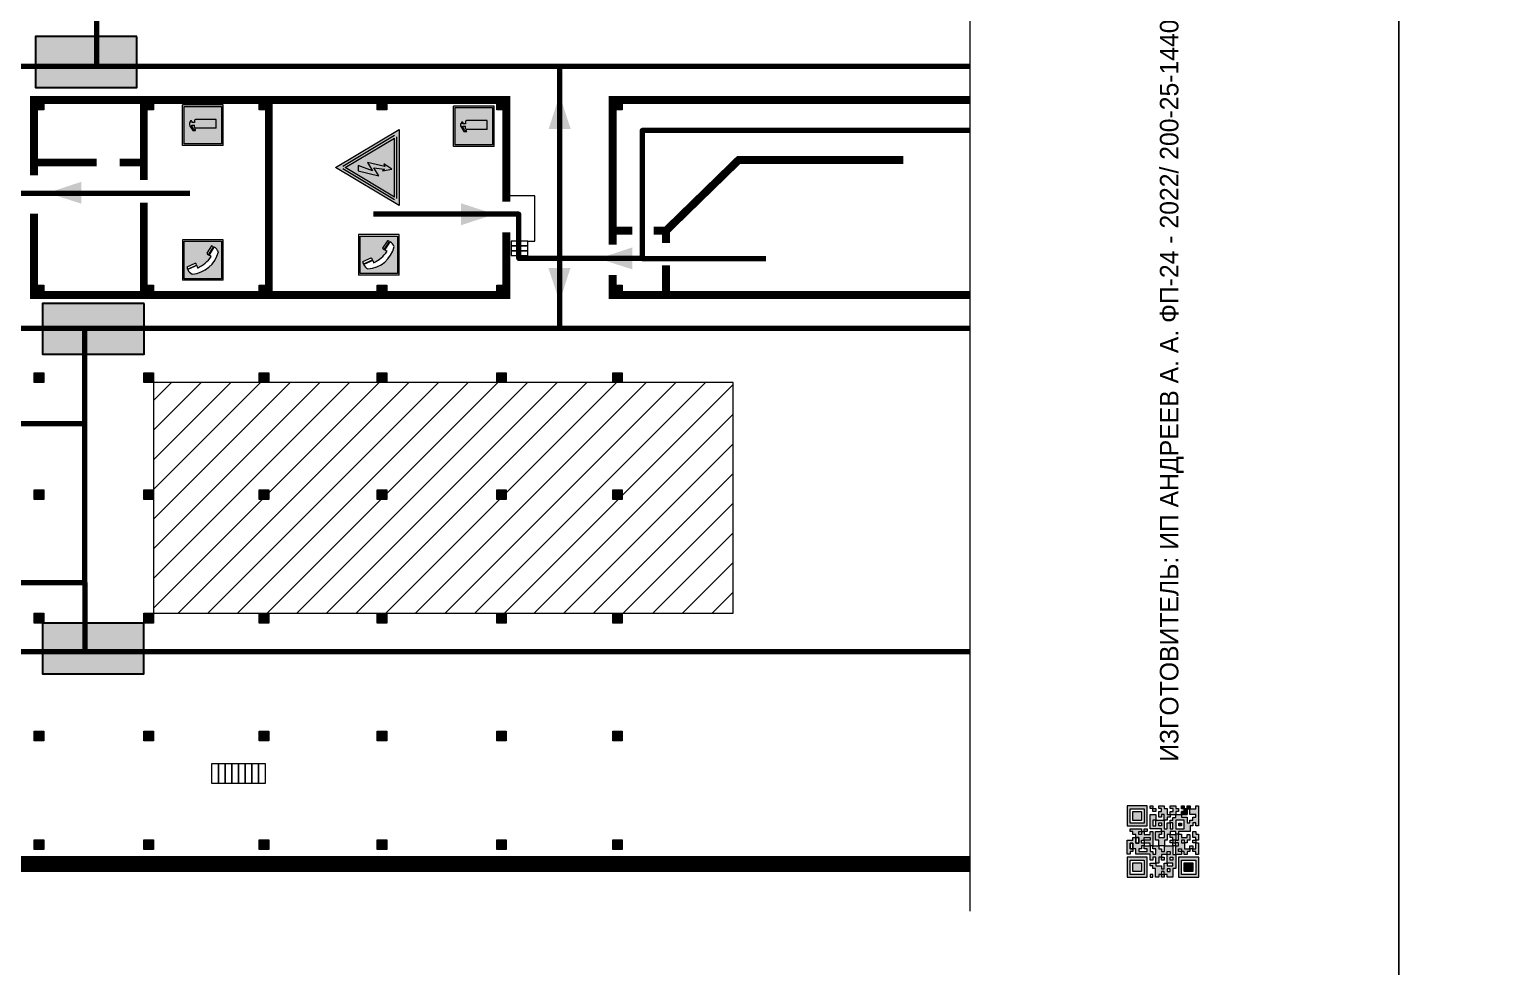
# Model space of a CAD drawing. Header units: millimetres. Extents: x 13810 to 67229, y 12374 to 21950.
# Drawn here: x 28859.2 to 29081.1, y 14153.7 to 14295.5 of the extents above; entities that cross this region are included whole.
import ezdxf

# ---------------------------------------------------------------- set-up
doc = ezdxf.new("R2010")
doc.units = ezdxf.units.MM
doc.layers.add('План_Штампы', color=7, linetype='Continuous')
doc.styles.add('обычный', font='arial.ttf')

# ---------------------------------------------------------------- blocks, each defined once
blk = doc.blocks.new('A$C32E8229D')
at = {"true_color": 0xffffff}
blk.add_hatch(color=7, dxfattribs=at).paths.add_polyline_path([(0, 0), (0, -8), (16, -8), (16, 0)])
h = blk.add_hatch(color=126)
h.paths.add_polyline_path([(0.2, -0.2), (15.8, -0.2), (15.8, -7.8), (0.2, -7.8)])
h.paths.add_polyline_path([(13.49, -2.05), (12.08, -2.05), (11.37, -2.63, 0.162397), (11.29, -2.84), (11.29, -3.63), (10.35, -3.63), (10.35, -4.05), (11.68, -4.05), (11.68, -3.48), (12.26, -4.28), (11.29, -5.1), (11.29, -6.78), (11.85, -6.78), (11.85, -5.44), (12.8, -4.64), (12.8, -5.94), (14.46, -5.94), (14.46, -5.39), (13.45, -5.39), (13.45, -3.97), (12.46, -2.59), (13.15, -2.59), (13.69, -3.34), (14.18, -3)], flags=16)
h.paths.add_polyline_path([(10.74, -1.82, 1), (11.8, -1.82, 1)], flags=16)
h.paths.add_polyline_path([(9.39, -3.59), (5.99, -3.59), (6.56, -3.03), (5.91, -3.03), (5.1, -3.83), (5.91, -4.64), (6.56, -4.64), (5.99, -4.09), (9.39, -4.09)], flags=16)
h.paths.add_polyline_path([(4.29, -1.08), (1.72, -1.08), (1.72, -6.6), (4.29, -6.6)], flags=16)
at = {"color": 126}
blk.add_lwpolyline([(16, -8), (0, -8), (0, 0), (16, 0)], close=True, dxfattribs=at)
blk = doc.blocks.new('QR')
at = {"lineweight": 0}
h = blk.add_hatch(color=256, dxfattribs=at)
h.dxf.hatch_style = 1
h.paths.add_polyline_path([(9241.16, 2687.38), (9242.01, 2687.38), (9242.01, 2687.83), (9241.59, 2687.83), (9241.59, 2688.68), (9239.45, 2688.68), (9239.45, 2688.25), (9239.86, 2688.25), (9239.86, 2687.83), (9240.29, 2687.83), (9240.29, 2688.25), (9241.16, 2688.25), (9241.16, 2687.83), (9240.29, 2687.83), (9240.29, 2687.38), (9239.45, 2687.38), (9239.45, 2685.22), (9238.57, 2685.22), (9238.57, 2684.8), (9239.02, 2684.8), (9239.02, 2684.37), (9238.13, 2684.37), (9238.13, 2683.92), (9239.02, 2683.92), (9239.02, 2683.5), (9239.44, 2683.5), (9239.44, 2682.64), (9239.87, 2682.64), (9239.87, 2682.18), (9239.44, 2682.18), (9239.44, 2682.64), (9238.13, 2682.64), (9238.13, 2681.76), (9237.71, 2681.76), (9237.71, 2682.64), (9238.13, 2682.64), (9238.13, 2683.07), (9237.27, 2683.07), (9237.27, 2683.51), (9237.71, 2683.51), (9237.71, 2684.37), (9238.13, 2684.37), (9238.13, 2685.22), (9237.71, 2685.22), (9237.71, 2684.8), (9237.28, 2684.8), (9237.28, 2684.38), (9235.98, 2684.38), (9235.98, 2683.92), (9236.4, 2683.92), (9236.4, 2683.49), (9236.84, 2683.49), (9236.84, 2683.07), (9236.4, 2683.07), (9236.4, 2682.64), (9235.98, 2682.64), (9235.98, 2681.76), (9237.29, 2681.76), (9237.29, 2681.33), (9239.43, 2681.33), (9239.43, 2681.76), (9240.74, 2681.76), (9240.74, 2683.05), (9239.87, 2683.05), (9239.87, 2683.5), (9240.29, 2683.5), (9240.29, 2683.91), (9240.74, 2683.91), (9240.74, 2684.81), (9240.29, 2684.81), (9240.29, 2684.79), (9240.29, 2684.37), (9239.45, 2684.37), (9239.45, 2684.8), (9239.87, 2684.8), (9239.87, 2685.21), (9240.74, 2685.21), (9240.74, 2686.1), (9240.29, 2686.1), (9240.29, 2685.64), (9239.86, 2685.64), (9239.86, 2686.95), (9240.29, 2686.95), (9240.29, 2686.52), (9240.74, 2686.52), (9240.74, 2686.1), (9241.16, 2686.1), (9241.16, 2686.53), (9241.59, 2686.53), (9241.59, 2686.1), (9242.02, 2686.1), (9242.02, 2685.21), (9241.59, 2685.21), (9241.59, 2686.1), (9241.16, 2686.1), (9241.16, 2685.21), (9240.74, 2685.21), (9240.74, 2684.81), (9242.89, 2684.81), (9242.89, 2685.22), (9242.47, 2685.22), (9242.47, 2686.11), (9242.89, 2686.11), (9242.89, 2686.52), (9242.46, 2686.52), (9242.46, 2686.95), (9242.89, 2686.95), (9242.89, 2686.52), (9243.32, 2686.52), (9243.32, 2688.26), (9242.9, 2688.26), (9242.9, 2687.83), (9242.47, 2687.83), (9242.47, 2687.38), (9242.01, 2687.38), (9242.01, 2686.94), (9241.16, 2686.94)])
h.paths.add_polyline_path([(9239.02, 2682.18), (9239.02, 2681.76), (9238.54, 2681.76), (9238.54, 2682.18)], flags=16)
h.paths.add_polyline_path([(9237.27, 2682.65), (9237.27, 2682.19), (9236.83, 2682.19), (9236.83, 2682.65)], flags=16)
h = blk.add_hatch(color=256, dxfattribs=at)
h.dxf.hatch_style = 1
h.paths.add_polyline_path([(9238.15, 2687.83), (9236.83, 2687.83), (9236.83, 2686.52), (9238.15, 2686.52)], flags=0)
h.paths.add_polyline_path([(9239.01, 2685.65), (9239.01, 2688.68), (9235.98, 2688.68), (9235.98, 2685.65)])
h.paths.add_polyline_path([(9236.41, 2686.1), (9236.41, 2688.26), (9238.56, 2688.26), (9238.56, 2686.1)], flags=16)
h.paths.add_polyline_path([(9236.83, 2686.52), (9236.83, 2687.83), (9238.15, 2687.83), (9238.15, 2686.52)], flags=0)
h = blk.add_hatch(color=256, dxfattribs=at)
h.dxf.hatch_style = 1
h.paths.add_polyline_path([(9238.15, 2686.52), (9238.15, 2687.83), (9236.83, 2687.83), (9236.83, 2686.52)])
h.paths.add_polyline_path([(9245.91, 2686.52), (9245.91, 2687.83), (9244.59, 2687.83), (9244.59, 2686.52)], flags=0)
h.paths.add_polyline_path([(9246.77, 2685.65), (9246.77, 2688.68), (9243.74, 2688.68), (9243.74, 2685.65)])
h.paths.add_polyline_path([(9244.17, 2686.1), (9244.17, 2688.26), (9246.32, 2688.26), (9246.32, 2686.1)], flags=16)
h.paths.add_polyline_path([(9244.59, 2686.52), (9244.59, 2687.83), (9245.91, 2687.83), (9245.91, 2686.52)], flags=0)
h = blk.add_hatch(color=256, dxfattribs=at)
h.dxf.hatch_style = 1
h.paths.add_polyline_path([(9240.75, 2681.76), (9240.75, 2681.35), (9241.17, 2681.35), (9241.17, 2681.76)])
h.paths.add_polyline_path([(9241.6, 2682.18), (9241.17, 2682.18), (9241.17, 2681.76), (9241.6, 2681.76)])
h.paths.add_polyline_path([(9242.47, 2681.34), (9242.47, 2682.19), (9242.02, 2682.19), (9242.02, 2681.76), (9241.6, 2681.76), (9241.6, 2681.34)])
h.paths.add_polyline_path([(9239.87, 2678.3), (9239.44, 2678.3), (9239.44, 2677.89), (9241.17, 2677.89), (9241.17, 2678.3), (9240.28, 2678.3), (9240.28, 2678.73), (9239.87, 2678.73)])
h.paths.add_polyline_path([(9240.75, 2678.73), (9240.75, 2679.19), (9240.28, 2679.19), (9240.28, 2678.73)])
h.paths.add_polyline_path([(9241.6, 2678.73), (9241.17, 2678.73), (9241.17, 2678.3), (9241.6, 2678.3)])
h.paths.add_polyline_path([(9242.02, 2678.3), (9241.6, 2678.3), (9241.6, 2677.89), (9242.48, 2677.89), (9242.48, 2678.31), (9242.9, 2678.31), (9242.9, 2678.73), (9242.02, 2678.73)])
h.paths.add_polyline_path([(9246.36, 2684.37), (9246.36, 2684.79), (9245.93, 2684.79), (9245.93, 2684.37)])
h.paths.add_polyline_path([(9246.78, 2685.2), (9246.36, 2685.2), (9246.36, 2684.79), (9246.78, 2684.79)])
h.paths.add_polyline_path([(9245.91, 2687.83), (9244.59, 2687.83), (9244.59, 2686.52), (9245.91, 2686.52)])
h = blk.add_hatch(color=256, dxfattribs=at)
h.dxf.hatch_style = 1
h.paths.add_polyline_path([(9243.32, 2686.11), (9242.89, 2686.11), (9242.89, 2685.64), (9243.32, 2685.64)])
h.paths.add_polyline_path([(9239.02, 2683.07), (9239.02, 2683.5), (9238.56, 2683.5), (9238.56, 2683.07)])
h.paths.add_polyline_path([(9236.4, 2684.8), (9236.4, 2685.22), (9235.98, 2685.22), (9235.98, 2684.8)])
h.paths.add_polyline_path([(9236.4, 2683.07), (9236.4, 2683.49), (9235.98, 2683.49), (9235.98, 2683.07)])
h = blk.add_hatch(color=256, dxfattribs=at)
h.dxf.hatch_style = 1
h.paths.add_polyline_path([(9243.32, 2682.64), (9243.32, 2683.07), (9244.62, 2683.07), (9244.62, 2684.37), (9243.74, 2684.37), (9243.74, 2684.8), (9244.62, 2684.8), (9244.62, 2684.37), (9245.48, 2684.37), (9245.48, 2685.22), (9243.32, 2685.22), (9243.32, 2683.5), (9242.89, 2683.5), (9242.89, 2683.06), (9242.01, 2683.06), (9242.01, 2683.91), (9242.47, 2683.91), (9242.47, 2683.5), (9242.89, 2683.5), (9242.89, 2684.38), (9241.59, 2684.38), (9241.59, 2683.91), (9240.74, 2683.91), (9240.74, 2683.05), (9241.59, 2683.05), (9241.59, 2682.64), (9242.47, 2682.64), (9242.47, 2682.19), (9242.91, 2682.19), (9242.91, 2681.34), (9242.48, 2681.34), (9242.48, 2680.91), (9242.91, 2680.91), (9242.91, 2679.17), (9243.75, 2679.17), (9243.75, 2678.73), (9244.2, 2678.73), (9244.2, 2678.3), (9243.75, 2678.3), (9243.75, 2677.88), (9246.78, 2677.88), (9246.78, 2678.3), (9246.35, 2678.3), (9246.35, 2679.19), (9245.48, 2679.19), (9245.48, 2678.31), (9245.05, 2678.31), (9245.05, 2678.73), (9244.62, 2678.73), (9244.62, 2679.19), (9244.2, 2679.19), (9244.2, 2679.61), (9245.05, 2679.61), (9245.05, 2680.46), (9245.48, 2680.46), (9245.48, 2681.34), (9245.04, 2681.34), (9245.04, 2681.76), (9244.63, 2681.76), (9244.63, 2682.19), (9244.21, 2682.19), (9244.21, 2681.76), (9243.32, 2681.76), (9243.32, 2682.19), (9244.21, 2682.19), (9244.21, 2682.64)])
h.paths.add_polyline_path([(9243.75, 2683.49), (9243.75, 2683.92), (9244.21, 2683.92), (9244.21, 2683.49)], flags=16)
h.paths.add_polyline_path([(9243.32, 2681.34), (9244.63, 2681.34), (9244.63, 2680.04), (9243.32, 2680.04)], flags=16)
h.paths.add_polyline_path([(9243.76, 2680.89), (9244.18, 2680.89), (9244.18, 2680.48), (9243.76, 2680.48)], flags=0)
h = blk.add_hatch(color=256, dxfattribs=at)
h.dxf.hatch_style = 1
h.paths.add_polyline_path([(9246.36, 2683.07), (9246.78, 2683.07), (9246.78, 2683.92), (9246.36, 2683.92), (9246.36, 2683.49), (9245.92, 2683.49), (9245.92, 2683.92), (9245.06, 2683.92), (9245.06, 2683.49), (9245.48, 2683.49), (9245.48, 2683.07), (9244.62, 2683.07), (9244.62, 2682.65), (9245.05, 2682.65), (9245.05, 2682.18), (9245.48, 2682.18), (9245.48, 2682.65), (9246.36, 2682.65)])
h.paths.add_polyline_path([(9246.78, 2682.18), (9246.36, 2682.18), (9246.36, 2681.75), (9245.92, 2681.75), (9245.92, 2682.18), (9245.48, 2682.18), (9245.48, 2681.34), (9245.48, 2681.34), (9245.94, 2681.34), (9245.94, 2680.91), (9246.36, 2680.91), (9246.36, 2681.34), (9246.78, 2681.34)])
h = blk.add_hatch(color=256, dxfattribs=at)
h.dxf.hatch_style = 1
h.paths.add_polyline_path([(9235.98, 2680.9), (9235.98, 2677.86), (9239.02, 2677.86), (9239.02, 2680.9)])
h.paths.add_polyline_path([(9238.57, 2680.48), (9238.57, 2678.32), (9236.41, 2678.32), (9236.41, 2680.48)], flags=16)
h.paths.add_polyline_path([(9238.15, 2680.05), (9238.15, 2678.74), (9236.83, 2678.74), (9236.83, 2680.05)], flags=0)
h = blk.add_hatch(color=256, dxfattribs=at)
h.dxf.hatch_style = 1
h.paths.add_polyline_path([(9238.15, 2680.05), (9236.83, 2680.05), (9236.83, 2678.74), (9238.15, 2678.74)])
h = blk.add_hatch(color=256, dxfattribs=at)
h.dxf.hatch_style = 1
h.paths.add_polyline_path([(9242.02, 2680.46), (9242.48, 2680.46), (9242.48, 2680.91), (9241.58, 2680.91), (9241.58, 2681.35), (9241.17, 2681.35), (9241.17, 2680.91), (9240.75, 2680.91), (9240.75, 2681.33), (9239.43, 2681.33), (9239.43, 2680.46), (9239.86, 2680.46), (9239.86, 2680.92), (9240.3, 2680.92), (9240.3, 2680.46), (9239.86, 2680.46), (9239.86, 2680.04), (9239.44, 2680.04), (9239.44, 2679.62), (9239.86, 2679.62), (9239.86, 2679.19), (9240.29, 2679.19), (9240.29, 2680.03), (9241.18, 2680.03), (9241.18, 2680.47), (9241.6, 2680.47), (9241.6, 2680.03), (9241.18, 2680.03), (9241.18, 2679.61), (9241.6, 2679.61), (9241.6, 2679.19), (9242.47, 2679.19), (9242.47, 2679.6), (9242.02, 2679.6)])
h = blk.add_hatch(color=256, dxfattribs=at)
h.dxf.hatch_style = 1
h.paths.add_polyline_path([(9244.18, 2680.48), (9244.18, 2680.89), (9243.76, 2680.89), (9243.76, 2680.48)])
h = blk.add_hatch(color=256, dxfattribs=at)
h.dxf.hatch_style = 1
h.paths.add_polyline_path([(9245.93, 2680.04), (9245.93, 2680.46), (9245.48, 2680.46), (9245.48, 2679.62), (9246.35, 2679.62), (9246.35, 2680.04)])
h.paths.add_polyline_path([(9246.78, 2680.04), (9246.78, 2680.46), (9246.35, 2680.46), (9246.35, 2680.04)])
h.paths.add_polyline_path([(9246.78, 2679.18), (9246.78, 2679.62), (9246.35, 2679.62), (9246.35, 2679.18)])
for points in [[(9237.71, 2685.22), (9238.13, 2685.22), (9238.13, 2684.37), (9237.71, 2684.37), (9237.71, 2683.51), (9237.27, 2683.51), (9237.27, 2683.07), (9238.13, 2683.07), (9238.13, 2682.64), (9237.71, 2682.64), (9237.71, 2681.76), (9238.13, 2681.76), (9238.13, 2682.64), (9239.44, 2682.64), (9239.44, 2683.5), (9239.02, 2683.5), (9239.02, 2683.07), (9238.56, 2683.07), (9238.56, 2683.5), (9239.02, 2683.5), (9239.02, 2683.92), (9238.13, 2683.92), (9238.13, 2684.37), (9239.02, 2684.37), (9239.02, 2684.8), (9238.57, 2684.8), (9238.57, 2685.22), (9239.45, 2685.22), (9239.45, 2687.38), (9240.29, 2687.38), (9240.29, 2687.83), (9239.86, 2687.83), (9239.86, 2688.25), (9239.45, 2688.25), (9239.45, 2688.68), (9241.59, 2688.68), (9241.59, 2687.83), (9242.01, 2687.83), (9242.01, 2687.38), (9242.47, 2687.38), (9242.47, 2687.83), (9242.9, 2687.83), (9242.9, 2688.26), (9243.32, 2688.26), (9243.32, 2686.52), (9242.89, 2686.52), (9242.89, 2686.11), (9243.32, 2686.11), (9243.32, 2685.64), (9242.89, 2685.64), (9242.89, 2686.11), (9242.47, 2686.11), (9242.47, 2685.22), (9242.89, 2685.22), (9242.89, 2684.81), (9240.74, 2684.81), (9240.74, 2683.91), (9241.59, 2683.91), (9241.59, 2684.38), (9242.89, 2684.38), (9242.89, 2683.5), (9242.47, 2683.5), (9242.47, 2683.91), (9242.01, 2683.91), (9242.01, 2683.06), (9242.89, 2683.06), (9242.89, 2683.5), (9243.32, 2683.5), (9243.32, 2685.22), (9245.48, 2685.22), (9245.48, 2684.37), (9244.62, 2684.37), (9244.62, 2683.07), (9245.48, 2683.07), (9245.48, 2683.49), (9245.06, 2683.49), (9245.06, 2683.92), (9245.92, 2683.92), (9245.92, 2683.49), (9246.36, 2683.49), (9246.36, 2683.92), (9246.78, 2683.92), (9246.78, 2683.07), (9246.36, 2683.07), (9246.36, 2682.65), (9245.48, 2682.65), (9245.48, 2682.18), (9245.92, 2682.18), (9245.92, 2681.75), (9246.36, 2681.75), (9246.36, 2682.18), (9246.78, 2682.18), (9246.78, 2681.34), (9246.36, 2681.34), (9246.36, 2680.91), (9245.94, 2680.91), (9245.94, 2681.34), (9245.48, 2681.34), (9245.48, 2680.46), (9245.93, 2680.46), (9245.93, 2680.04), (9246.35, 2680.04), (9246.35, 2680.46), (9246.78, 2680.46), (9246.78, 2680.04), (9246.78, 2680.04), (9246.35, 2680.04), (9246.35, 2679.62), (9246.78, 2679.62), (9246.78, 2679.18), (9246.35, 2679.18), (9246.35, 2678.3), (9246.78, 2678.3), (9246.78, 2677.88), (9243.75, 2677.88), (9243.75, 2678.3), (9244.2, 2678.3), (9244.2, 2678.73), (9243.75, 2678.73), (9243.75, 2679.17), (9242.91, 2679.17), (9242.91, 2680.91), (9242.48, 2680.91), (9242.48, 2680.46), (9242.02, 2680.46), (9242.02, 2679.6), (9242.47, 2679.6), (9242.47, 2679.19), (9241.6, 2679.19), (9241.6, 2679.61), (9241.18, 2679.61), (9241.18, 2680.03), (9240.29, 2680.03), (9240.29, 2679.19), (9240.75, 2679.19), (9240.75, 2678.73), (9240.28, 2678.73), (9240.28, 2678.3), (9241.17, 2678.3), (9241.17, 2678.73), (9241.6, 2678.73), (9241.6, 2678.3), (9242.02, 2678.3), (9242.02, 2678.73), (9242.9, 2678.73), (9242.9, 2678.31), (9242.48, 2678.31), (9242.48, 2677.89), (9241.6, 2677.89), (9241.6, 2678.3), (9241.17, 2678.3), (9241.17, 2677.89), (9239.44, 2677.89), (9239.44, 2678.3), (9239.87, 2678.3), (9239.87, 2678.73), (9240.28, 2678.73), (9240.28, 2679.19), (9240.29, 2679.19), (9239.86, 2679.19), (9239.86, 2679.62), (9239.44, 2679.62), (9239.44, 2680.04), (9239.86, 2680.04), (9239.86, 2680.46), (9239.43, 2680.46), (9239.43, 2681.33), (9237.29, 2681.33), (9237.29, 2681.76), (9235.98, 2681.76), (9235.98, 2682.64), (9236.4, 2682.64), (9236.4, 2683.07), (9235.98, 2683.07), (9235.98, 2683.49), (9236.4, 2683.49), (9236.4, 2683.92), (9235.98, 2683.92), (9235.98, 2684.38), (9237.28, 2684.38), (9237.28, 2684.8), (9237.71, 2684.8), (9237.71, 2685.22), (9237.92, 2685.22)], [(9240.74, 2686.1), (9240.74, 2686.52), (9240.29, 2686.52), (9240.29, 2686.95), (9239.86, 2686.95), (9239.86, 2685.64), (9240.29, 2685.64), (9240.29, 2686.1), (9240.74, 2686.1), (9240.74, 2686.52)], [(9240.74, 2685.21), (9239.87, 2685.21), (9239.87, 2684.8), (9239.45, 2684.8), (9239.45, 2684.37), (9240.29, 2684.37), (9240.29, 2684.79), (9240.29, 2684.81), (9240.74, 2684.81), (9240.74, 2685.21), (9239.87, 2685.21)], [(9244.62, 2684.37), (9244.62, 2684.8), (9243.74, 2684.8), (9243.74, 2684.37), (9244.62, 2684.37)], [(9240.74, 2683.05), (9240.74, 2681.76), (9239.43, 2681.76), (9239.43, 2681.33), (9240.75, 2681.33), (9240.75, 2681.35), (9240.75, 2680.91), (9241.17, 2680.91), (9241.17, 2681.35), (9241.58, 2681.35), (9241.58, 2680.91), (9242.48, 2680.91), (9242.48, 2681.34), (9242.91, 2681.34), (9242.91, 2682.19), (9242.47, 2682.19), (9242.47, 2682.64), (9241.59, 2682.64), (9241.59, 2683.05), (9240.74, 2683.05)], [(9240.74, 2683.91), (9240.29, 2683.91), (9240.29, 2683.5), (9239.87, 2683.5), (9239.87, 2683.05), (9240.74, 2683.05), (9240.74, 2683.91)], [(9241.6, 2681.76), (9242.02, 2681.76), (9242.02, 2682.19), (9242.47, 2682.19), (9242.47, 2681.34), (9241.6, 2681.34), (9241.6, 2681.76)], [(9244.62, 2683.07), (9243.32, 2683.07), (9243.32, 2682.64), (9244.21, 2682.64), (9244.21, 2682.19), (9243.32, 2682.19), (9243.32, 2681.76), (9244.21, 2681.76), (9244.21, 2682.19), (9244.63, 2682.19), (9244.63, 2681.76), (9245.04, 2681.76), (9245.04, 2681.34), (9245.48, 2681.34)], [(9245.48, 2682.18), (9245.05, 2682.18), (9245.05, 2682.65), (9244.62, 2682.65), (9244.62, 2683.07)], [(9245.48, 2682.18), (9245.48, 2681.34)], [(9239.86, 2680.46), (9239.86, 2680.92), (9240.3, 2680.92), (9240.3, 2680.46), (9239.86, 2680.46)], [(9245.48, 2680.46), (9245.05, 2680.46), (9245.05, 2679.61), (9244.2, 2679.61), (9244.2, 2679.19), (9244.62, 2679.19), (9244.62, 2678.73), (9245.05, 2678.73), (9245.05, 2678.31), (9245.48, 2678.31), (9245.48, 2679.19), (9246.35, 2679.19), (9246.35, 2679.07)], [(9246.35, 2679.62), (9245.48, 2679.62), (9245.48, 2680.46)], [(9245.48, 2680.46), (9245.48, 2679.62), (9246.35, 2679.62), (9246.35, 2680.04), (9245.93, 2680.04), (9245.93, 2680.46), (9245.48, 2680.46), (9245.48, 2679.62)], [(9246.35, 2679.62), (9246.35, 2679.18)]]:
    blk.add_lwpolyline(points, dxfattribs=at)
for points in [[(9235.98, 2685.65), (9239.01, 2685.65), (9239.01, 2688.68), (9235.98, 2688.68)], [(9243.74, 2685.65), (9246.77, 2685.65), (9246.77, 2688.68), (9243.74, 2688.68)], [(9236.41, 2688.26), (9238.56, 2688.26), (9238.56, 2686.1), (9236.41, 2686.1)], [(9236.83, 2687.83), (9238.15, 2687.83), (9238.15, 2686.52), (9236.83, 2686.52)], [(9240.29, 2687.83), (9241.16, 2687.83), (9241.16, 2688.25), (9240.29, 2688.25)], [(9240.29, 2688.25), (9241.16, 2688.25), (9241.16, 2687.83), (9240.29, 2687.83)], [(9242.01, 2687.38), (9241.16, 2687.38), (9241.16, 2686.94), (9242.01, 2686.94)], [(9241.16, 2687.38), (9242.01, 2687.38), (9242.01, 2686.94), (9241.16, 2686.94)], [(9241.16, 2686.53), (9241.59, 2686.53), (9241.59, 2686.1), (9241.16, 2686.1)], [(9242.89, 2686.52), (9242.46, 2686.52), (9242.46, 2686.95), (9242.89, 2686.95)], [(9244.17, 2688.26), (9246.32, 2688.26), (9246.32, 2686.1), (9244.17, 2686.1)], [(9244.59, 2687.83), (9245.91, 2687.83), (9245.91, 2686.52), (9244.59, 2686.52)], [(9235.98, 2684.8), (9236.4, 2684.8), (9236.4, 2685.22), (9235.98, 2685.22)], [(9241.16, 2686.1), (9240.74, 2686.1), (9240.74, 2685.21), (9241.16, 2685.21)], [(9241.59, 2686.1), (9242.02, 2686.1), (9242.02, 2685.21), (9241.59, 2685.21)], [(9245.93, 2684.79), (9246.36, 2684.79), (9246.36, 2684.37), (9245.93, 2684.37)], [(9246.36, 2685.2), (9246.78, 2685.2), (9246.78, 2684.79), (9246.36, 2684.79)], [(9236.4, 2683.07), (9236.84, 2683.07), (9236.84, 2683.49), (9236.4, 2683.49)], [(9236.83, 2682.19), (9237.27, 2682.19), (9237.27, 2682.65), (9236.83, 2682.65)], [(9238.54, 2682.18), (9239.02, 2682.18), (9239.02, 2681.76), (9238.54, 2681.76)], [(9239.44, 2682.64), (9239.87, 2682.64), (9239.87, 2682.18), (9239.44, 2682.18)], [(9241.17, 2682.18), (9241.6, 2682.18), (9241.6, 2681.76), (9241.17, 2681.76)], [(9243.75, 2683.92), (9244.21, 2683.92), (9244.21, 2683.49), (9243.75, 2683.49)], [(9235.98, 2677.86), (9239.02, 2677.86), (9239.02, 2680.9), (9235.98, 2680.9)], [(9236.41, 2680.48), (9238.57, 2680.48), (9238.57, 2678.32), (9236.41, 2678.32)], [(9236.83, 2680.05), (9238.15, 2680.05), (9238.15, 2678.74), (9236.83, 2678.74)], [(9240.75, 2681.76), (9241.17, 2681.76), (9241.17, 2681.35), (9240.75, 2681.35)], [(9241.18, 2680.03), (9241.6, 2680.03), (9241.6, 2680.47), (9241.18, 2680.47)], [(9243.32, 2680.04), (9244.63, 2680.04), (9244.63, 2681.34), (9243.32, 2681.34)], [(9243.76, 2680.89), (9244.18, 2680.89), (9244.18, 2680.48), (9243.76, 2680.48)]]:
    blk.add_lwpolyline(points, close=True, dxfattribs=at)
blk = doc.blocks.new('A$C456E1F9C')
at = {"lineweight": 5}
h = blk.add_hatch(color=242, dxfattribs=at)
h.paths.add_polyline_path([(0.51, -1.47), (0.51, -13.26), (12.29, -13.26), (12.29, -1.47)])
h.paths.add_polyline_path([(5.42, -4.95, -0.254479), (4.78, -5.4), (3.52, -2.53, -0.209735), (4.23, -2.4)], flags=16)
h.paths.add_polyline_path([(8.53, -8.6), (10.87, -10.17), (10.54, -10.76), (8.03, -9.13, -0.192251)], flags=16)
h.paths.add_polyline_path([(4.61, -5.49, 0.005518), (3.87, -5.72, 0.128647), (7.49, -10.01, 0.00809), (7.83, -9.33), (10.47, -10.97, -0.16736), (8.99, -12.25, -0.327862), (1.95, -3.95, -0.166952), (3.36, -2.62)], flags=16)
at = {"color": 242, "lineweight": 5}
for p, q in [((0, -13.77), (0, -0.97)), ((12.8, -0.97), (0, -0.97)), ((4.61, -5.49), (3.36, -2.62)), ((3.52, -2.53), (4.78, -5.4)), ((4.23, -2.4), (5.42, -4.95)), ((12.8, -13.77), (12.8, -0.97)), ((8.03, -9.13), (10.54, -10.76)), ((10.81, -10.12), (8.53, -8.6)), ((0, -13.77), (12.8, -13.77)), ((7.83, -9.33), (10.47, -10.97)), ((10.54, -10.76), (10.8, -10.3)), ((10.8, -10.3), (10.81, -10.12))]:
    blk.add_line(p, q, dxfattribs=at)
blk.add_lwpolyline([(0.51, -1.47), (12.29, -1.47), (12.29, -13.26), (0.51, -13.26)], close=True, dxfattribs=at)
for centre, radius, start, end in [((4.59, -5.34), 2.99, 114.2845, 152.1974), ((11.12, -3.31), 9.19, 183.9915, 256.6009), ((4.02, -3.27), 0.891, 76.3284, 123.7092), ((14.98, -39.1), 35.17, 107.1487, 108.4135), ((13.86, -0.94), 11.08, 205.5536, 234.8762), ((4.68, -4.59), 0.824, 276.9621, 334.0723), ((8.94, -9.5), 0.989, 114.4092, 157.9388), ((-13.31, 0.8), 23.44, 332.5487, 334.4027), ((7.87, -9.46), 3, 291.9291, 329.9329)]:
    blk.add_arc(centre, radius, start, end, dxfattribs=at)
blk = doc.blocks.new('A$C3AD82952')
at = {"true_color": 0xf5f5ff}
h = blk.add_hatch(color=7, dxfattribs=at)
h.dxf.hatch_style = 1
h.paths.add_polyline_path([(8.21, 8.73, 0.414214), (7.89, 9.05), (7.22, 9.05), (7.22, 9.92), (7.59, 9.92, 1), (7.57, 10.36), (7.22, 10.36), (7.22, 10.6), (6.43, 10.6), (6.43, 10.36), (6.01, 10.36), (4.74, 9.59), (4.74, 8.69), (4.98, 8.73), (4.98, 9.26), (6.12, 9.91), (6.43, 9.91), (6.43, 9.05), (5.76, 9.05, 0.414214), (5.44, 8.73), (5.44, 2.2), (8.21, 2.2)], flags=0)
h.paths.add_polyline_path([(12.8, 12.8), (0, 12.8), (0, 0), (12.8, 0)])
h.paths.add_polyline_path([(0.51, 12.29), (12.29, 12.29), (12.29, 0.51), (0.51, 0.51)], flags=16)
h.paths.add_polyline_path([(4.74, 9.59), (6.01, 10.36), (6.43, 10.36), (6.43, 10.6), (7.22, 10.6), (7.22, 10.36), (7.59, 10.36, -0.94586), (7.59, 9.92), (7.22, 9.92), (7.22, 9.05), (7.89, 9.05, -0.414214), (8.21, 8.73), (8.21, 2.2), (5.44, 2.2), (5.44, 8.73, -0.414214), (5.76, 9.05), (6.43, 9.05), (6.43, 9.91), (6.12, 9.91), (4.98, 9.26), (4.98, 8.73), (4.74, 8.69)], flags=0)
h = blk.add_hatch(color=242)
h.dxf.hatch_style = 1
h.paths.add_polyline_path([(12.29, 12.29), (0.51, 12.29), (0.51, 0.51), (12.29, 0.51)])
h.paths.add_polyline_path([(4.74, 8.69), (4.74, 9.59), (6.01, 10.36), (6.43, 10.36), (6.43, 10.6), (7.22, 10.6), (7.22, 10.36), (7.59, 10.36, -0.94586), (7.59, 9.92), (7.22, 9.92), (7.22, 9.05), (7.89, 9.05, -0.414214), (8.21, 8.73), (8.21, 2.2), (5.44, 2.2), (5.44, 8.73, -0.414214), (5.76, 9.05), (6.43, 9.05), (6.43, 9.91), (6.12, 9.91), (4.98, 9.26), (4.98, 8.73)], flags=16)
h = blk.add_hatch(color=7, dxfattribs=at)
h.dxf.hatch_style = 1
h.paths.add_polyline_path([(8.21, 8.73, 0.414214), (7.89, 9.05), (7.22, 9.05), (7.22, 9.92), (7.59, 9.92, 1), (7.57, 10.36), (7.22, 10.36), (7.22, 10.6), (6.43, 10.6), (6.43, 10.36), (6.01, 10.36), (4.74, 9.59), (4.74, 8.69), (4.98, 8.73), (4.98, 9.26), (6.12, 9.91), (6.43, 9.91), (6.43, 9.05), (5.76, 9.05, 0.414214), (5.44, 8.73), (5.44, 2.2), (8.21, 2.2)])
at = {"color": 242, "lineweight": 5}
for p, q in [((0, 0), (0, 12.8)), ((0, 12.8), (12.8, 12.8)), ((6.01, 10.36), (4.74, 9.59)), ((4.74, 9.59), (4.74, 8.69)), ((4.98, 9.26), (6.12, 9.91)), ((4.98, 8.73), (4.98, 9.26)), ((6.01, 10.36), (6.43, 10.36)), ((6.12, 9.91), (6.43, 9.91)), ((7.22, 10.6), (6.43, 10.6)), ((6.43, 10.6), (6.43, 10.36)), ((6.43, 9.91), (6.43, 9.05)), ((7.22, 10.36), (7.22, 10.6)), ((7.59, 10.36), (7.22, 10.36)), ((7.22, 9.05), (7.22, 9.92)), ((7.59, 9.92), (7.22, 9.92)), ((12.8, 0), (12.8, 12.8)), ((4.74, 8.69), (4.98, 8.73)), ((5.44, 2.2), (5.44, 8.73)), ((5.76, 9.05), (6.43, 9.05)), ((7.89, 9.05), (7.22, 9.05)), ((8.21, 2.2), (8.21, 8.73)), ((0, 0), (12.8, 0)), ((5.44, 2.2), (8.21, 2.2))]:
    blk.add_line(p, q, dxfattribs=at)
blk.add_lwpolyline([(0.51, 12.29), (12.29, 12.29), (12.29, 0.51), (0.51, 0.51)], close=True, dxfattribs=at)
for centre, radius, start, end in [((7.58, 10.14), 0.223, 273.1875, 86.8125), ((5.76, 8.73), 0.32, 90, 180), ((7.89, 8.73), 0.32, 0, 90)]:
    blk.add_arc(centre, radius, start, end, dxfattribs=at)
blk = doc.blocks.new('A$C3E6D3DDE')
at = {"lineweight": 5}
h = blk.add_hatch(color=40, dxfattribs=at)
h.paths.add_polyline_path([(24.1, 1.45), (16.46, -11.35), (31.74, -11.35)])
h.paths.add_polyline_path([(24.09, -0.46), (30.03, -10.41), (18.14, -10.41)], flags=16)
h.paths.add_polyline_path([(24.54, -3.08), (23.41, -6.02), (25.13, -5.01), (24.33, -8.5), (24.82, -8.27), (23.79, -9.86), (23.4, -8.04), (23.8, -8.43), (24.04, -6.29), (22.39, -7.25), (23.44, -3.08)], flags=0)
h = blk.add_hatch(color=256, dxfattribs=at)
h.paths.add_polyline_path([(24.37, 0.03, 0.567511), (23.82, 0.03), (17.59, -10.4, 0.582454), (17.86, -10.88), (30.32, -10.88, 0.582149), (30.6, -10.4)])
h.paths.add_polyline_path([(24.09, -0.46), (18.14, -10.41), (30.03, -10.41)], flags=16)
h.paths.add_polyline_path([(24.54, -3.08), (23.41, -6.02), (25.13, -5.01), (24.33, -8.5), (24.82, -8.27), (23.79, -9.86), (23.4, -8.04), (23.8, -8.43), (24.04, -6.29), (22.39, -7.25), (23.44, -3.08)], flags=0)
h = blk.add_hatch(color=40, dxfattribs=at)
h.paths.add_polyline_path([(24.09, -0.46), (18.14, -10.41), (30.03, -10.41)])
h.paths.add_polyline_path([(24.82, -8.27), (23.79, -9.86), (23.4, -8.04), (23.8, -8.43), (24.04, -6.29), (22.39, -7.25), (23.44, -3.08), (24.54, -3.08), (23.41, -6.02), (25.13, -5.01), (24.33, -8.5)], flags=16)
at = {"color": 40, "lineweight": 5}
for p, q in [((16.46, -11.35), (24.1, 1.45)), ((24.1, 1.45), (31.74, -11.35))]:
    blk.add_line(p, q, dxfattribs=at)
at = {"lineweight": 5}
for p, q in [((17.59, -10.4), (23.82, 0.03)), ((24.37, 0.03), (30.6, -10.4)), ((18.14, -10.41), (24.09, -0.46)), ((24.09, -0.46), (30.03, -10.41)), ((23.44, -3.08), (22.39, -7.25)), ((23.41, -6.02), (24.54, -3.08)), ((25.13, -5.01), (23.41, -6.02)), ((24.54, -3.08), (23.44, -3.08)), ((24.33, -8.5), (25.13, -5.01)), ((22.39, -7.25), (24.04, -6.29)), ((23.8, -8.43), (23.4, -8.04)), ((23.4, -8.04), (23.79, -9.86)), ((23.79, -9.86), (24.82, -8.27)), ((24.04, -6.29), (23.8, -8.43)), ((24.82, -8.27), (24.33, -8.5)), ((17.86, -10.88), (30.32, -10.88)), ((18.14, -10.41), (30.03, -10.41))]:
    blk.add_line(p, q, dxfattribs=at)
at = {"color": 50, "lineweight": 5}
blk.add_line((31.74, -11.35), (16.46, -11.35), dxfattribs=at)

msp = doc.modelspace()

# ---------------------------------------------------------------- hatches: boundary and pattern name
at = {"lineweight": 0}
h = msp.add_hatch(dxfattribs=at)
h.set_pattern_fill('ANSI31', color=256)
h.set_pattern_definition([(45, (-1163.6695, -1191.5163), (-2.24506403, 2.24506403), [])])
h.paths.add_polyline_path([(28840.16, 14298.11), (28840.16, 14332.28), (28734.19, 14332.28), (28734.19, 14298.11)])
h.paths.add_polyline_path([(29001.66, 14298.11), (29001.66, 14332.28), (28895.5, 14332.28), (28895.5, 14298.11)])
h.paths.add_polyline_path([(28878.05, 14242.06), (28878.05, 14207.15), (28965.8, 14207.15), (28965.8, 14242.06)])
h.paths.add_polyline_path([(28840.16, 14207.15), (28840.16, 14242.06), (28697.53, 14242.06), (28697.53, 14207.15)])
h = msp.add_hatch(color=256, dxfattribs=at)
h.dxf.hatch_style = 1
h.paths.add_polyline_path([(28859.96, 14284.82), (28859.96, 14283.34), (28861.43, 14283.34), (28861.43, 14284.82)])
h = msp.add_hatch(color=256, dxfattribs=at)
h.dxf.hatch_style = 1
h.paths.add_polyline_path([(28876.58, 14284.82), (28876.58, 14283.34), (28878.05, 14283.34), (28878.05, 14284.82)])
h = msp.add_hatch(color=256, dxfattribs=at)
h.dxf.hatch_style = 1
h.paths.add_polyline_path([(28894.03, 14284.82), (28894.03, 14283.34), (28895.5, 14283.34), (28895.5, 14284.82)])
h = msp.add_hatch(color=256, dxfattribs=at)
h.dxf.hatch_style = 1
h.paths.add_polyline_path([(28911.91, 14284.82), (28911.91, 14283.34), (28913.37, 14283.34), (28913.37, 14284.82)])
h = msp.add_hatch(color=256, dxfattribs=at)
h.dxf.hatch_style = 1
h.paths.add_polyline_path([(28929.99, 14284.82), (28929.99, 14283.34), (28931.45, 14283.34), (28931.45, 14284.82)])
h = msp.add_hatch(color=256, dxfattribs=at)
h.dxf.hatch_style = 1
h.paths.add_polyline_path([(28947.55, 14284.82), (28947.55, 14283.34), (28949.01, 14283.34), (28949.01, 14284.82)])
h = msp.add_hatch(color=256, dxfattribs=at)
h.dxf.hatch_style = 1
h.paths.add_polyline_path([(28859.96, 14256.78), (28859.96, 14255.31), (28861.43, 14255.31), (28861.43, 14256.78)])
h = msp.add_hatch(color=256, dxfattribs=at)
h.dxf.hatch_style = 1
h.paths.add_polyline_path([(28876.58, 14256.78), (28876.58, 14255.31), (28878.05, 14255.31), (28878.05, 14256.78)])
h = msp.add_hatch(color=256, dxfattribs=at)
h.dxf.hatch_style = 1
h.paths.add_polyline_path([(28894.03, 14256.78), (28894.03, 14255.31), (28895.5, 14255.31), (28895.5, 14256.78)])
h = msp.add_hatch(color=256, dxfattribs=at)
h.dxf.hatch_style = 1
h.paths.add_polyline_path([(28911.91, 14256.78), (28911.91, 14255.31), (28913.37, 14255.31), (28913.37, 14256.78)])
h = msp.add_hatch(color=256, dxfattribs=at)
h.dxf.hatch_style = 1
h.paths.add_polyline_path([(28929.99, 14256.78), (28929.99, 14255.31), (28931.45, 14255.31), (28931.45, 14256.78)])
h = msp.add_hatch(color=256, dxfattribs=at)
h.dxf.hatch_style = 1
h.paths.add_polyline_path([(28947.55, 14256.78), (28947.55, 14255.31), (28949.01, 14255.31), (28949.01, 14256.78)])
h = msp.add_hatch(color=256, dxfattribs=at)
h.dxf.hatch_style = 1
h.paths.add_polyline_path([(28859.96, 14243.54), (28859.96, 14242.06), (28861.43, 14242.06), (28861.43, 14243.54)])
h = msp.add_hatch(color=256, dxfattribs=at)
h.dxf.hatch_style = 1
h.paths.add_polyline_path([(28876.58, 14243.54), (28876.58, 14242.06), (28878.05, 14242.06), (28878.05, 14243.54)])
h = msp.add_hatch(color=256, dxfattribs=at)
h.dxf.hatch_style = 1
h.paths.add_polyline_path([(28894.03, 14243.54), (28894.03, 14242.06), (28895.5, 14242.06), (28895.5, 14243.54)])
h = msp.add_hatch(color=256, dxfattribs=at)
h.dxf.hatch_style = 1
h.paths.add_polyline_path([(28911.91, 14243.54), (28911.91, 14242.06), (28913.37, 14242.06), (28913.37, 14243.54)])
h = msp.add_hatch(color=256, dxfattribs=at)
h.dxf.hatch_style = 1
h.paths.add_polyline_path([(28929.99, 14243.54), (28929.99, 14242.06), (28931.45, 14242.06), (28931.45, 14243.54)])
h = msp.add_hatch(color=256, dxfattribs=at)
h.dxf.hatch_style = 1
h.paths.add_polyline_path([(28947.55, 14243.54), (28947.55, 14242.06), (28949.01, 14242.06), (28949.01, 14243.54)])
h = msp.add_hatch(color=256, dxfattribs=at)
h.dxf.hatch_style = 1
h.paths.add_polyline_path([(28859.96, 14225.84), (28859.96, 14224.36), (28861.43, 14224.36), (28861.43, 14225.84)])
h = msp.add_hatch(color=256, dxfattribs=at)
h.dxf.hatch_style = 1
h.paths.add_polyline_path([(28876.58, 14225.84), (28876.58, 14224.36), (28878.05, 14224.36), (28878.05, 14225.84)])
h = msp.add_hatch(color=256, dxfattribs=at)
h.dxf.hatch_style = 1
h.paths.add_polyline_path([(28894.03, 14225.84), (28894.03, 14224.36), (28895.5, 14224.36), (28895.5, 14225.84)])
h = msp.add_hatch(color=256, dxfattribs=at)
h.dxf.hatch_style = 1
h.paths.add_polyline_path([(28911.91, 14225.84), (28911.91, 14224.36), (28913.37, 14224.36), (28913.37, 14225.84)])
h = msp.add_hatch(color=256, dxfattribs=at)
h.dxf.hatch_style = 1
h.paths.add_polyline_path([(28929.99, 14225.84), (28929.99, 14224.36), (28931.45, 14224.36), (28931.45, 14225.84)])
h = msp.add_hatch(color=256, dxfattribs=at)
h.dxf.hatch_style = 1
h.paths.add_polyline_path([(28947.55, 14225.84), (28947.55, 14224.36), (28949.01, 14224.36), (28949.01, 14225.84)])
h = msp.add_hatch(color=256, dxfattribs=at)
h.dxf.hatch_style = 1
h.paths.add_polyline_path([(28859.96, 14207.15), (28859.96, 14205.67), (28861.43, 14205.67), (28861.43, 14207.15)])
h = msp.add_hatch(color=256, dxfattribs=at)
h.dxf.hatch_style = 1
h.paths.add_polyline_path([(28876.58, 14207.15), (28876.58, 14205.67), (28878.05, 14205.67), (28878.05, 14207.15)])
h = msp.add_hatch(color=256, dxfattribs=at)
h.dxf.hatch_style = 1
h.paths.add_polyline_path([(28894.03, 14207.15), (28894.03, 14205.67), (28895.5, 14205.67), (28895.5, 14207.15)])
h = msp.add_hatch(color=256, dxfattribs=at)
h.dxf.hatch_style = 1
h.paths.add_polyline_path([(28911.91, 14207.15), (28911.91, 14205.67), (28913.37, 14205.67), (28913.37, 14207.15)])
h = msp.add_hatch(color=256, dxfattribs=at)
h.dxf.hatch_style = 1
h.paths.add_polyline_path([(28929.99, 14207.15), (28929.99, 14205.67), (28931.45, 14205.67), (28931.45, 14207.15)])
h = msp.add_hatch(color=256, dxfattribs=at)
h.dxf.hatch_style = 1
h.paths.add_polyline_path([(28947.55, 14207.15), (28947.55, 14205.67), (28949.01, 14205.67), (28949.01, 14207.15)])
h = msp.add_hatch(color=256, dxfattribs=at)
h.dxf.hatch_style = 1
h.paths.add_polyline_path([(28859.96, 14189.33), (28859.96, 14187.85), (28861.43, 14187.85), (28861.43, 14189.33)])
h = msp.add_hatch(color=256, dxfattribs=at)
h.dxf.hatch_style = 1
h.paths.add_polyline_path([(28876.58, 14189.33), (28876.58, 14187.85), (28878.05, 14187.85), (28878.05, 14189.33)])
h = msp.add_hatch(color=256, dxfattribs=at)
h.dxf.hatch_style = 1
h.paths.add_polyline_path([(28894.03, 14189.33), (28894.03, 14187.85), (28895.5, 14187.85), (28895.5, 14189.33)])
h = msp.add_hatch(color=256, dxfattribs=at)
h.dxf.hatch_style = 1
h.paths.add_polyline_path([(28911.91, 14189.33), (28911.91, 14187.85), (28913.37, 14187.85), (28913.37, 14189.33)])
h = msp.add_hatch(color=256, dxfattribs=at)
h.dxf.hatch_style = 1
h.paths.add_polyline_path([(28929.99, 14189.33), (28929.99, 14187.85), (28931.45, 14187.85), (28931.45, 14189.33)])
h = msp.add_hatch(color=256, dxfattribs=at)
h.dxf.hatch_style = 1
h.paths.add_polyline_path([(28947.55, 14189.33), (28947.55, 14187.85), (28949.01, 14187.85), (28949.01, 14189.33)])
h = msp.add_hatch(color=256, dxfattribs=at)
h.dxf.hatch_style = 1
h.paths.add_polyline_path([(28859.96, 14172.86), (28859.96, 14171.38), (28861.43, 14171.38), (28861.43, 14172.86)])
h = msp.add_hatch(color=256, dxfattribs=at)
h.dxf.hatch_style = 1
h.paths.add_polyline_path([(28876.58, 14172.86), (28876.58, 14171.38), (28878.05, 14171.38), (28878.05, 14172.86)])
h = msp.add_hatch(color=256, dxfattribs=at)
h.dxf.hatch_style = 1
h.paths.add_polyline_path([(28894.03, 14172.86), (28894.03, 14171.38), (28895.5, 14171.38), (28895.5, 14172.86)])
h = msp.add_hatch(color=256, dxfattribs=at)
h.dxf.hatch_style = 1
h.paths.add_polyline_path([(28911.91, 14172.86), (28911.91, 14171.38), (28913.37, 14171.38), (28913.37, 14172.86)])
h = msp.add_hatch(color=256, dxfattribs=at)
h.dxf.hatch_style = 1
h.paths.add_polyline_path([(28929.99, 14172.86), (28929.99, 14171.38), (28931.45, 14171.38), (28931.45, 14172.86)])
h = msp.add_hatch(color=256, dxfattribs=at)
h.dxf.hatch_style = 1
h.paths.add_polyline_path([(28947.55, 14172.86), (28947.55, 14171.38), (28949.01, 14171.38), (28949.01, 14172.86)])

# ---------------------------------------------------------------- linework, layer by layer
at = {"color": 126, "lineweight": 0, "true_color": 0x008754}
for points in [[(28466.55, 14544.23), (29066.55, 14544.23), (29066.55, 14149.23), (28466.55, 14149.23)], [(29066.55, 14544.23), (29666.55, 14544.23), (29666.55, 14149.23), (29066.55, 14149.23)]]:
    msp.add_lwpolyline(points, close=True, dxfattribs=at)
at = {"lineweight": 0}
for points in [[(29001.66, 14162.07), (29001.66, 14379.9)], [(28934.69, 14263.48), (28935.77, 14263.48), (28935.77, 14270.31), (28931.65, 14270.31)]]:
    msp.add_lwpolyline(points, dxfattribs=at)
for points, const_width in [([(28685.61, 14370.46), (28564.44, 14370.46), (28564.44, 14297.31), (28582.14, 14297.31), (28582.14, 14279.63), (28604.98, 14279.63), (28604.98, 14169.21), (29001.66, 14169.21)], 2.4), ([(28859.96, 14273.44), (28859.96, 14284.82), (28931.45, 14284.82), (28931.45, 14269.45)], 1.2), ([(28876.58, 14284.82), (28876.58, 14272.7)], 1.2), ([(28895.5, 14255.31), (28895.5, 14284.82)], 1.2), ([(28947.55, 14262.92), (28947.55, 14284.82), (29001.66, 14284.82)], 1.2), ([(28991.55, 14275.76), (28966.63, 14275.76), (28955.63, 14265.05), (28955.63, 14263.18)], 1.2), ([(28869.46, 14275.37), (28859.96, 14275.37)], 1.2), ([(28876.58, 14275.37), (28872.91, 14275.37)], 1.2), ([(28876.58, 14269.27), (28876.58, 14255.31)], 1.2), ([(28931.45, 14264.81), (28931.45, 14255.31), (28859.96, 14255.31), (28859.96, 14267.62)], 1.2), ([(28947.55, 14265.05), (28950.5, 14265.05)], 1.2), ([(28955.63, 14265.05), (28953.74, 14265.05)], 1.2), ([(29001.66, 14255.31), (28947.55, 14255.31), (28947.55, 14258.33)], 1.2), ([(28955.63, 14255.31), (28955.63, 14259.8)], 1.2)]:
    msp.add_lwpolyline(points, dxfattribs=dict(at, const_width=const_width))
at = {"color": 126, "lineweight": 100, "true_color": 0x008754}
for points in [[(28869.4, 14339.72), (28869.4, 14289.9)], [(29001.66, 14289.9), (28686.75, 14289.9), (28686.75, 14250.22)], [(28883.55, 14270.67), (28851.11, 14270.67), (28851.11, 14250.22), (28851.11, 14289.9)], [(28939.51, 14289.9), (28939.51, 14260.86)], [(29001.66, 14280.2), (28952.02, 14280.2), (28952.02, 14261.98), (28952.02, 14260.86), (28970.71, 14260.86)], [(28952.02, 14260.86), (28933.34, 14260.86), (28933.34, 14267.57), (28911.35, 14267.57)], [(28939.51, 14260.86), (28939.51, 14250.22)], [(29001.66, 14250.22), (28686.75, 14250.22), (28686.75, 14201.3), (28674.4, 14191.55), (28674.4, 14172.71), (28662.53, 14172.71), (28662.53, 14185.98), (28667, 14185.98), (28667, 14181.3)], [(28867.63, 14211.81), (28867.63, 14250.22)], [(28867.63, 14235.83), (28845.77, 14235.83), (28845.77, 14229.48)], [(28850.64, 14211.81), (28867.63, 14211.81), (28867.63, 14201.3)], [(29001.66, 14201.3), (28686.75, 14201.3)]]:
    msp.add_lwpolyline(points, dxfattribs=at)
at = {"lineweight": 0}
for points in [[(28861.43, 14283.34), (28859.96, 14283.34), (28859.96, 14284.82), (28861.43, 14284.82)], [(28878.05, 14283.34), (28876.58, 14283.34), (28876.58, 14284.82), (28878.05, 14284.82)], [(28895.5, 14283.34), (28894.03, 14283.34), (28894.03, 14284.82), (28895.5, 14284.82)], [(28913.37, 14283.34), (28911.91, 14283.34), (28911.91, 14284.82), (28913.37, 14284.82)], [(28931.45, 14283.34), (28929.99, 14283.34), (28929.99, 14284.82), (28931.45, 14284.82)], [(28949.01, 14283.34), (28947.55, 14283.34), (28947.55, 14284.82), (28949.01, 14284.82)], [(28934.69, 14263.48), (28932.17, 14263.48), (28932.17, 14262.75), (28934.69, 14262.75)], [(28934.69, 14262.75), (28932.17, 14262.75), (28932.17, 14262.02), (28934.69, 14262.02)], [(28934.69, 14262.02), (28932.17, 14262.02), (28932.17, 14261.29), (28934.69, 14261.29)], [(28861.43, 14255.31), (28859.96, 14255.31), (28859.96, 14256.78), (28861.43, 14256.78)], [(28878.05, 14255.31), (28876.58, 14255.31), (28876.58, 14256.78), (28878.05, 14256.78)], [(28895.5, 14255.31), (28894.03, 14255.31), (28894.03, 14256.78), (28895.5, 14256.78)], [(28913.37, 14255.31), (28911.91, 14255.31), (28911.91, 14256.78), (28913.37, 14256.78)], [(28931.45, 14255.31), (28929.99, 14255.31), (28929.99, 14256.78), (28931.45, 14256.78)], [(28949.01, 14255.31), (28947.55, 14255.31), (28947.55, 14256.78), (28949.01, 14256.78)], [(28861.43, 14242.06), (28859.96, 14242.06), (28859.96, 14243.54), (28861.43, 14243.54)], [(28878.05, 14242.06), (28876.58, 14242.06), (28876.58, 14243.54), (28878.05, 14243.54)], [(28895.5, 14242.06), (28894.03, 14242.06), (28894.03, 14243.54), (28895.5, 14243.54)], [(28913.37, 14242.06), (28911.91, 14242.06), (28911.91, 14243.54), (28913.37, 14243.54)], [(28931.45, 14242.06), (28929.99, 14242.06), (28929.99, 14243.54), (28931.45, 14243.54)], [(28949.01, 14242.06), (28947.55, 14242.06), (28947.55, 14243.54), (28949.01, 14243.54)], [(28965.8, 14242.06), (28878.05, 14242.06), (28878.05, 14207.15), (28965.8, 14207.15)], [(28965.8, 14242.06), (28878.05, 14242.06), (28878.05, 14207.15), (28965.8, 14207.15)], [(28861.43, 14224.36), (28859.96, 14224.36), (28859.96, 14225.84), (28861.43, 14225.84)], [(28878.05, 14224.36), (28876.58, 14224.36), (28876.58, 14225.84), (28878.05, 14225.84)], [(28895.5, 14224.36), (28894.03, 14224.36), (28894.03, 14225.84), (28895.5, 14225.84)], [(28913.37, 14224.36), (28911.91, 14224.36), (28911.91, 14225.84), (28913.37, 14225.84)], [(28931.45, 14224.36), (28929.99, 14224.36), (28929.99, 14225.84), (28931.45, 14225.84)], [(28949.01, 14224.36), (28947.55, 14224.36), (28947.55, 14225.84), (28949.01, 14225.84)], [(28861.43, 14205.67), (28859.96, 14205.67), (28859.96, 14207.15), (28861.43, 14207.15)], [(28878.05, 14205.67), (28876.58, 14205.67), (28876.58, 14207.15), (28878.05, 14207.15)], [(28895.5, 14205.67), (28894.03, 14205.67), (28894.03, 14207.15), (28895.5, 14207.15)], [(28913.37, 14205.67), (28911.91, 14205.67), (28911.91, 14207.15), (28913.37, 14207.15)], [(28931.45, 14205.67), (28929.99, 14205.67), (28929.99, 14207.15), (28931.45, 14207.15)], [(28949.01, 14205.67), (28947.55, 14205.67), (28947.55, 14207.15), (28949.01, 14207.15)], [(28861.43, 14187.85), (28859.96, 14187.85), (28859.96, 14189.33), (28861.43, 14189.33)], [(28878.05, 14187.85), (28876.58, 14187.85), (28876.58, 14189.33), (28878.05, 14189.33)], [(28895.5, 14187.85), (28894.03, 14187.85), (28894.03, 14189.33), (28895.5, 14189.33)], [(28913.37, 14187.85), (28911.91, 14187.85), (28911.91, 14189.33), (28913.37, 14189.33)], [(28931.45, 14187.85), (28929.99, 14187.85), (28929.99, 14189.33), (28931.45, 14189.33)], [(28949.01, 14187.85), (28947.55, 14187.85), (28947.55, 14189.33), (28949.01, 14189.33)], [(28887.9, 14181.41), (28886.89, 14181.41), (28886.89, 14184.43), (28887.9, 14184.43)], [(28888.9, 14181.41), (28887.9, 14181.41), (28887.9, 14184.43), (28888.9, 14184.43)], [(28889.91, 14181.41), (28888.9, 14181.41), (28888.9, 14184.43), (28889.91, 14184.43)], [(28890.91, 14181.41), (28889.91, 14181.41), (28889.91, 14184.43), (28890.91, 14184.43)], [(28891.92, 14181.41), (28890.91, 14181.41), (28890.91, 14184.43), (28891.92, 14184.43)], [(28892.92, 14181.41), (28891.92, 14181.41), (28891.92, 14184.43), (28892.92, 14184.43)], [(28893.93, 14181.41), (28892.92, 14181.41), (28892.92, 14184.43), (28893.93, 14184.43)], [(28894.93, 14181.41), (28893.93, 14181.41), (28893.93, 14184.43), (28894.93, 14184.43)], [(28861.43, 14171.38), (28859.96, 14171.38), (28859.96, 14172.86), (28861.43, 14172.86)], [(28878.05, 14171.38), (28876.58, 14171.38), (28876.58, 14172.86), (28878.05, 14172.86)], [(28895.5, 14171.38), (28894.03, 14171.38), (28894.03, 14172.86), (28895.5, 14172.86)], [(28913.37, 14171.38), (28911.91, 14171.38), (28911.91, 14172.86), (28913.37, 14172.86)], [(28931.45, 14171.38), (28929.99, 14171.38), (28929.99, 14172.86), (28931.45, 14172.86)], [(28949.01, 14171.38), (28947.55, 14171.38), (28947.55, 14172.86), (28949.01, 14172.86)]]:
    msp.add_lwpolyline(points, close=True, dxfattribs=at)
at = {"layer": 'План_Штампы', "color": 126, "true_color": 0x008754}
for points in [[(28941.19, 14280.46), (28937.87, 14280.46), (28939.51, 14285.56)], [(28867.13, 14272.45), (28867.13, 14269.13), (28862.03, 14270.76)], [(28924.6, 14265.87), (28924.6, 14269.19), (28929.7, 14267.55)], [(28950.52, 14262.51), (28950.52, 14259.19), (28945.42, 14260.83)], [(28937.83, 14259.38), (28941.15, 14259.38), (28939.51, 14254.28)]]:
    msp.add_solid(points, dxfattribs=at)

# ---------------------------------------------------------------- block references
at = {"rotation": 90}
for name, p, xscale, yscale, zscale in [('A$C3AD82952', (28888.59, 14277.95), 0.48, 0.48, 0.48), ('A$C3AD82952', (28929.62, 14277.77), 0.48, 0.48, 0.48), ('A$C3E6D3DDE', (28906.7, 14256.53), 0.75, 0.75, 0.75), ('A$C456E1F9C', (28881.98, 14257.54), 0.48, 0.48, 0.48), ('A$C456E1F9C', (28908.6, 14258.33), 0.48, 0.48, 0.48)]:
    msp.add_blockref(name, p, dxfattribs=dict(at, xscale=xscale, yscale=yscale, zscale=zscale))
at = {"color": 22, "lineweight": 100, "true_color": 0xbb1e10, "rotation": 90}
msp.add_blockref('QR', (31714.12, 4931.22), dxfattribs=at)
at = {"layer": 'План_Штампы', "color": 126, "true_color": 0x008754, "xscale": -0.96, "yscale": 0.96, "zscale": 0.96, "rotation": 180}
for p in [(28860.17, 14286.73), (28861.26, 14246.37), (28861.22, 14197.99)]:
    msp.add_blockref('A$C32E8229D', p, dxfattribs=at)

# ---------------------------------------------------------------- texts
at = {"lineweight": 0, "insert": (29032.19, 14258.72), "char_height": 2.8, "width": 191.3484, "attachment_point": 5, "rotation": 90, "style": 'обычный'}
msp.add_mtext('\\pi-8.4,l8.4,t8.4;{\\fProxima Nova Rg|b0|i0|c204|p2;ИЗГОТОВИТЕЛЬ: ИП АНДРЕЕВ А. А.\\fProxima Nova Rg|b0|i0|c0|p2; \\fProxima Nova Rg|b0|i0|c204|p2;ФП-24 - 2022/ 200-25-1440 ГОСТ 34428-2018-Е\\H1.2266x; }', dxfattribs=at)

doc.saveas('drawing.dxf')
